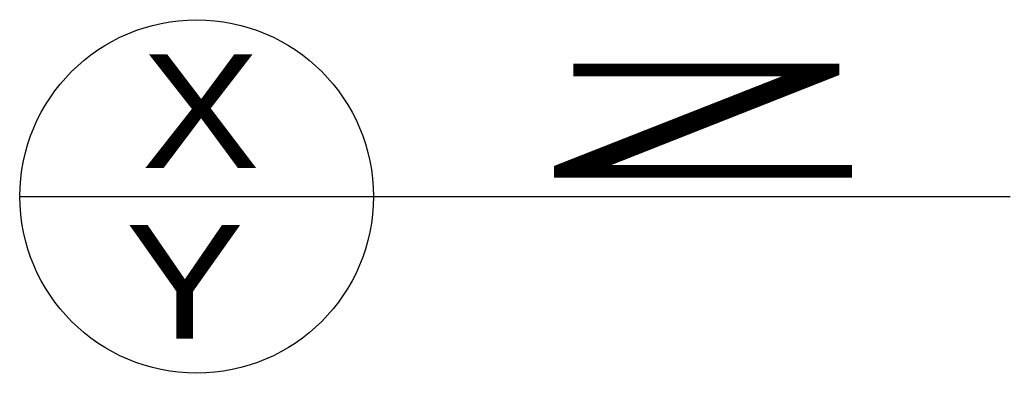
# Model space of a CAD drawing. Extents: x -28 to 0, y -5 to 5.
import ezdxf
from ezdxf.enums import TextEntityAlignment as Align

# ---------------------------------------------------------------- set-up
doc = ezdxf.new("R2010")
doc.units = 0
doc.header["$LTSCALE"] = 100
doc.layers.get('0').update_dxf_attribs({"linetype": 'CONTINUOUS'})

msp = doc.modelspace()

# ---------------------------------------------------------------- linework, layer by layer
at = {"color": 0}
for p, q in [((-28, 0), (-18, 0)), ((-18, 0), (0, 0))]:
    msp.add_line(p, q, dxfattribs=at)
msp.add_circle((-23, 0), 5, dxfattribs=at)

# ---------------------------------------------------------------- texts
for tag, text, width, p, p2 in [('X', '1', 1.562391, (-24.565, 0.805), (-21.211, 0.805)), ('Z', '', 4.374694, (-13.385, 0.537), (-3.993, 0.537)), ('Y', '-', 1.562391, (-25.012, -4.025), (-21.658, -4.025))]:
    msp.add_attdef(tag, text=text, height=3.22, dxfattribs=dict(at, width=width)).set_placement(p, p2, align=Align.FIT)

doc.saveas('drawing.dxf')
